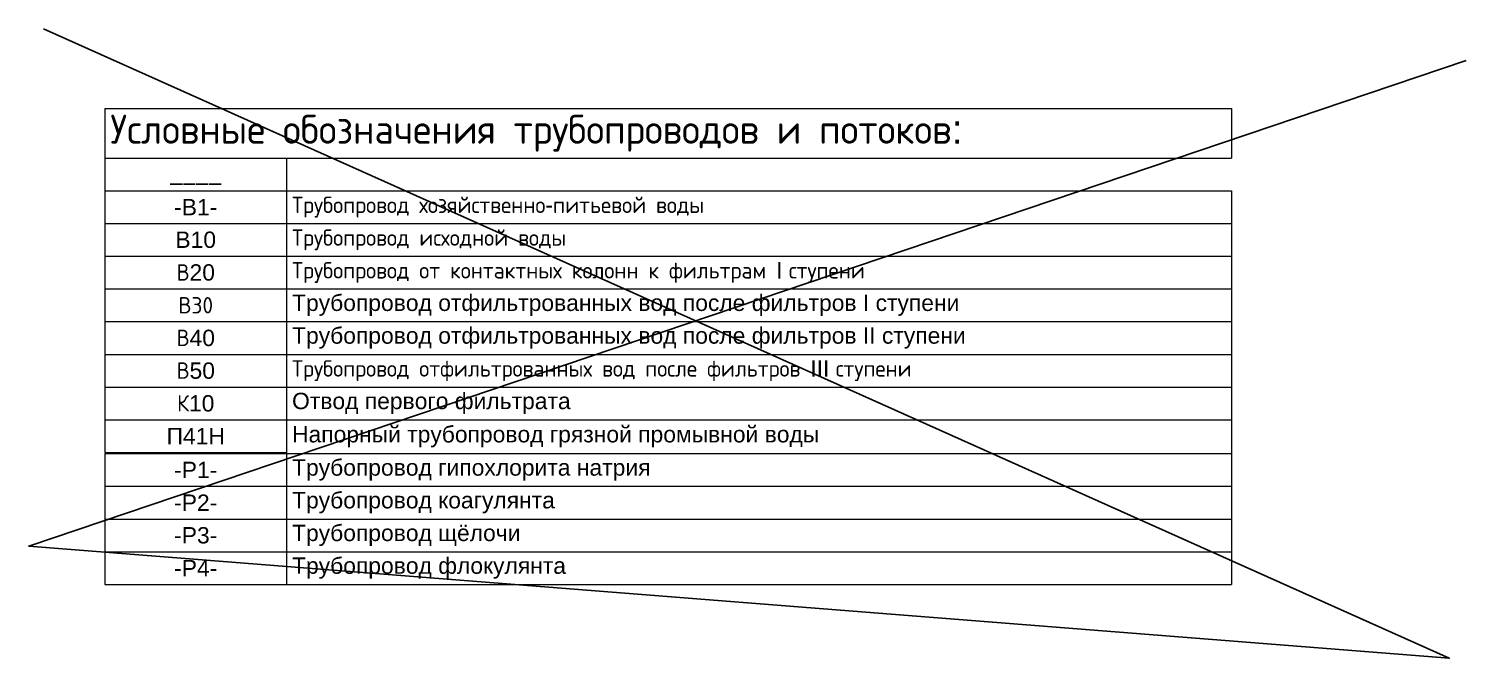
# Model space of a CAD drawing. Header units: millimetres. Extents: x 113402 to 208521, y -93000 to -12455.
# Drawn here: x 196656 to 208521, y -79741 to -74546 of the extents above; entities that cross this region are included whole.
import ezdxf

# ---------------------------------------------------------------- set-up
doc = ezdxf.new("R2010")
doc.units = ezdxf.units.MM
doc.layers.get('Defpoints').update_dxf_attribs({"color": 1, "lineweight": 50})
for name, color, linetype, lineweight in [('_Надписи', 7, 'Continuous', 40), ('В10', 66, 'Continuous', 40), ('В40', 142, 'Continuous', 40), ('В50', 180, 'Continuous', 40), ('В60Н', 140, 'Continuous', 40), ('К20Н', 33, 'Continuous', 40), ('Р1', 202, 'Continuous', 40), ('Р4', 210, 'Continuous', 40)]:
    doc.layers.add(name, color=color, linetype=linetype, lineweight=lineweight)
for name, color, linetype, lineweight, true_color in [('В1', 5, 'Continuous', 40, 0x0000ff), ('К10', 7, 'Continuous', 40, 0xffbe00), ('Р2', 7, 'Continuous', 40, 0x991b1e), ('Р3', 7, 'Continuous', 40, 0xd19cc7)]:
    doc.layers.add(name, color=color, linetype=linetype, lineweight=lineweight, true_color=true_color)
doc.styles.get("Standard").update_dxf_attribs({"font": 'arial.ttf'})

# ---------------------------------------------------------------- blocks, each defined once
blk = doc.blocks.new('*T30')
at = {"layer": 'Defpoints', "color": 8, "linetype": 'ByBlock', "lineweight": 0, "transparency": 16777216}
for p, q in [((0, 0), (9300, 0)), ((0, 0), (0, -410)), ((9300, 0), (9300, -410)), ((0, -410), (9300, -410))]:
    blk.add_line(p, q, dxfattribs=at)
at = {"layer": '_Надписи', "color": 0, "transparency": 16777216, "insert": (45, -205), "char_height": 240, "width": 9210, "attachment_point": 4}
blk.add_mtext('{\\fGOST Common|b0|i0|c204|p34;Условные обозначения трубопроводов и потоков}:', dxfattribs=at)
blk = doc.blocks.new('*T31')
at = {"layer": 'Р1', "color": 7, "linetype": 'ByBlock', "lineweight": 15, "transparency": 16777216}
for p, q in [((0, 0), (1500, 0)), ((0, 0), (0, -270)), ((1500, 0), (1500, -270)), ((0, -270), (1500, -270))]:
    blk.add_line(p, q, dxfattribs=at)
at = {"layer": 'Р1', "color": 0, "transparency": 16777216, "insert": (750, -135), "char_height": 135, "width": 1410, "attachment_point": 5}
blk.add_mtext('-Р1-', dxfattribs=at)
blk = doc.blocks.new('*T32')
at = {"layer": 'Р2', "color": 7, "linetype": 'ByBlock', "lineweight": 15, "transparency": 16777216}
for p, q in [((0, 0), (1500, 0)), ((0, 0), (0, -270)), ((1500, 0), (1500, -270)), ((0, -270), (1500, -270))]:
    blk.add_line(p, q, dxfattribs=at)
at = {"layer": 'Р2', "color": 0, "transparency": 16777216, "insert": (750, -135), "char_height": 135, "width": 1410, "attachment_point": 5}
blk.add_mtext('-Р2-', dxfattribs=at)
blk = doc.blocks.new('*T33')
at = {"layer": 'Р3', "color": 7, "linetype": 'ByBlock', "lineweight": 15, "transparency": 16777216}
for p, q in [((0, 0), (1500, 0)), ((0, 0), (0, -270)), ((1500, 0), (1500, -270)), ((0, -270), (1500, -270))]:
    blk.add_line(p, q, dxfattribs=at)
at = {"layer": 'Р3', "color": 0, "transparency": 16777216, "insert": (750, -135), "char_height": 135, "width": 1410, "attachment_point": 5}
blk.add_mtext('-Р3-', dxfattribs=at)
blk = doc.blocks.new('*T34')
at = {"layer": 'Р4', "color": 7, "linetype": 'ByBlock', "lineweight": 15, "transparency": 16777216}
for p, q in [((0, 0), (1500, 0)), ((0, 0), (0, -270)), ((1500, 0), (1500, -270)), ((0, -270), (1500, -270))]:
    blk.add_line(p, q, dxfattribs=at)
at = {"layer": 'Р4', "color": 0, "transparency": 16777216, "insert": (750, -135), "char_height": 135, "width": 1410, "attachment_point": 5}
blk.add_mtext('-Р4-', dxfattribs=at)
blk = doc.blocks.new('*T35')
at = {"layer": '_Надписи', "color": 7, "linetype": 'ByBlock', "lineweight": 15, "transparency": 16777216}
for p, q in [((0, 0), (7800, 0)), ((0, 0), (0, -270)), ((7800, 0), (7800, -270)), ((0, -270), (7800, -270))]:
    blk.add_line(p, q, dxfattribs=at)
at = {"layer": '_Надписи', "color": 0, "transparency": 16777216, "insert": (45, -135), "char_height": 135, "width": 7710, "attachment_point": 4}
blk.add_mtext('Трубопровод гипохлорита натрия', dxfattribs=at)
blk = doc.blocks.new('*T36')
at = {"layer": '_Надписи', "color": 7, "linetype": 'ByBlock', "lineweight": 15, "transparency": 16777216}
for p, q in [((0, 0), (7800, 0)), ((0, 0), (0, -270)), ((7800, 0), (7800, -270)), ((0, -270), (7800, -270))]:
    blk.add_line(p, q, dxfattribs=at)
at = {"layer": '_Надписи', "color": 0, "transparency": 16777216, "insert": (45, -135), "char_height": 135, "width": 7710, "attachment_point": 4}
blk.add_mtext('Трубопровод коагулянта', dxfattribs=at)
blk = doc.blocks.new('*T37')
at = {"layer": '_Надписи', "color": 7, "linetype": 'ByBlock', "lineweight": 15, "transparency": 16777216}
for p, q in [((0, 0), (7800, 0)), ((0, 0), (0, -270)), ((7800, 0), (7800, -270)), ((0, -270), (7800, -270))]:
    blk.add_line(p, q, dxfattribs=at)
at = {"layer": '_Надписи', "color": 0, "transparency": 16777216, "insert": (45, -135), "char_height": 135, "width": 7710, "attachment_point": 4}
blk.add_mtext('Трубопровод щёлочи', dxfattribs=at)
blk = doc.blocks.new('*T38')
at = {"layer": '_Надписи', "color": 7, "linetype": 'ByBlock', "lineweight": 15, "transparency": 16777216}
for p, q in [((0, 0), (7800, 0)), ((0, 0), (0, -270)), ((7800, 0), (7800, -270)), ((0, -270), (7800, -270))]:
    blk.add_line(p, q, dxfattribs=at)
at = {"layer": '_Надписи', "color": 0, "transparency": 16777216, "insert": (45, -135), "char_height": 135, "width": 7710, "attachment_point": 4}
blk.add_mtext('Трубопровод флокулянта', dxfattribs=at)
blk = doc.blocks.new('*T39')
at = {"layer": '_Надписи', "color": 7, "linetype": 'ByBlock', "lineweight": 15, "transparency": 16777216}
for p, q in [((0, 0), (1500, 0)), ((0, 0), (0, -270)), ((1500, 0), (1500, -270)), ((0, -270), (1500, -270))]:
    blk.add_line(p, q, dxfattribs=at)
at = {"layer": '_Надписи', "color": 0, "transparency": 16777216, "insert": (750, -135), "char_height": 135, "width": 1410, "attachment_point": 5}
blk.add_mtext('____', dxfattribs=at)
blk = doc.blocks.new('*T40')
at = {"layer": 'В1', "color": 7, "linetype": 'ByBlock', "lineweight": 15, "transparency": 16777216}
for p, q in [((0, 0), (1500, 0)), ((0, 0), (0, -270)), ((1500, 0), (1500, -270)), ((0, -270), (1500, -270))]:
    blk.add_line(p, q, dxfattribs=at)
at = {"layer": 'В1', "color": 0, "transparency": 16777216, "insert": (750, -135), "char_height": 135, "width": 1410, "attachment_point": 5}
blk.add_mtext('-В1-', dxfattribs=at)
blk = doc.blocks.new('*T41')
at = {"layer": '_Надписи', "color": 7, "linetype": 'ByBlock', "lineweight": 15, "transparency": 16777216}
for p, q in [((0, 0), (7800, 0)), ((0, 0), (0, -270)), ((7800, 0), (7800, -270)), ((0, -270), (7800, -270))]:
    blk.add_line(p, q, dxfattribs=at)
at = {"layer": '_Надписи', "color": 0, "transparency": 16777216, "insert": (45, -135), "char_height": 135, "width": 7710, "attachment_point": 4}
blk.add_mtext('{\\fGOST Common|b0|i0|c204|p34;Трубопровод хозяйственно}-{\\fGOST Common|b0|i0|c204|p34;питьевой воды}', dxfattribs=at)
blk = doc.blocks.new('*T42')
at = {"layer": 'В10', "color": 7, "linetype": 'ByBlock', "lineweight": 15, "transparency": 16777216}
for p, q in [((0, 0), (1500, 0)), ((0, 0), (0, -270)), ((1500, 0), (1500, -270)), ((0, -270), (1500, -270))]:
    blk.add_line(p, q, dxfattribs=at)
at = {"layer": 'В10', "color": 0, "transparency": 16777216, "insert": (750, -135), "char_height": 135, "width": 1410, "attachment_point": 5}
blk.add_mtext('В10', dxfattribs=at)
blk = doc.blocks.new('*T43')
at = {"layer": '_Надписи', "color": 7, "linetype": 'ByBlock', "lineweight": 15, "transparency": 16777216}
for p, q in [((0, 0), (7800, 0)), ((0, 0), (0, -270)), ((7800, 0), (7800, -270)), ((0, -270), (7800, -270))]:
    blk.add_line(p, q, dxfattribs=at)
at = {"layer": '_Надписи', "color": 0, "transparency": 16777216, "insert": (45, -135), "char_height": 135, "width": 7710, "attachment_point": 4}
blk.add_mtext('{\\fGOST Common|b0|i0|c204|p34;Трубопровод исходной воды}', dxfattribs=at)
blk = doc.blocks.new('*T44')
at = {"layer": 'В40', "color": 7, "linetype": 'ByBlock', "lineweight": 15, "transparency": 16777216}
for p, q in [((0, 0), (1500, 0)), ((0, 0), (0, -270)), ((1500, 0), (1500, -270)), ((0, -270), (1500, -270))]:
    blk.add_line(p, q, dxfattribs=at)
at = {"layer": 'В40', "color": 0, "transparency": 16777216, "insert": (750, -135), "char_height": 135, "width": 1410, "attachment_point": 5}
blk.add_mtext('{\\fGOST Common|b0|i0|c204|p34;В}20', dxfattribs=at)
blk = doc.blocks.new('*T45')
at = {"layer": '_Надписи', "color": 7, "linetype": 'ByBlock', "lineweight": 15, "transparency": 16777216}
for p, q in [((0, 0), (7800, 0)), ((0, 0), (0, -270)), ((7800, 0), (7800, -270)), ((0, -270), (7800, -270))]:
    blk.add_line(p, q, dxfattribs=at)
at = {"layer": '_Надписи', "color": 0, "transparency": 16777216, "insert": (45, -135), "char_height": 135, "width": 7710, "attachment_point": 4}
blk.add_mtext('{\\fGOST Common|b0|i0|c204|p34;Трубопровод от контактных колонн к фильтрам }I {\\fGOST Common|b0|i0|c204|p34;ступени}', dxfattribs=at)
blk = doc.blocks.new('*T46')
at = {"layer": 'В50', "color": 7, "linetype": 'ByBlock', "lineweight": 15, "transparency": 16777216}
for p, q in [((0, 0), (1500, 0)), ((0, 0), (0, -270)), ((1500, 0), (1500, -270)), ((0, -270), (1500, -270))]:
    blk.add_line(p, q, dxfattribs=at)
at = {"layer": 'В50', "color": 0, "transparency": 16777216, "insert": (750, -135), "char_height": 135, "width": 1410, "attachment_point": 5}
blk.add_mtext('{\\fGOST Common|b0|i0|c204|p34;\\C256;В\\fGOST Common|b0|i0|c0|p34;30}', dxfattribs=at)
blk = doc.blocks.new('*T47')
at = {"layer": '_Надписи', "color": 7, "linetype": 'ByBlock', "lineweight": 15, "transparency": 16777216}
for p, q in [((0, 0), (7800, 0)), ((0, 0), (0, -270)), ((7800, 0), (7800, -270)), ((0, -270), (7800, -270))]:
    blk.add_line(p, q, dxfattribs=at)
at = {"layer": '_Надписи', "color": 0, "transparency": 16777216, "insert": (45, -135), "char_height": 135, "width": 7710, "attachment_point": 4}
blk.add_mtext('Трубопровод отфильтрованных вод после фильтров I ступени', dxfattribs=at)
blk = doc.blocks.new('*T48')
at = {"layer": 'В60Н', "color": 7, "linetype": 'ByBlock', "lineweight": 15, "transparency": 16777216}
for p, q in [((0, 0), (1500, 0)), ((0, 0), (0, -270)), ((1500, 0), (1500, -270)), ((0, -270), (1500, -270))]:
    blk.add_line(p, q, dxfattribs=at)
at = {"layer": 'В60Н', "color": 0, "transparency": 16777216, "insert": (750, -135), "char_height": 135, "width": 1410, "attachment_point": 5}
blk.add_mtext('{\\fGOST Common|b0|i0|c204|p34;В}40', dxfattribs=at)
blk = doc.blocks.new('*T49')
at = {"layer": '_Надписи', "color": 7, "linetype": 'ByBlock', "lineweight": 15, "transparency": 16777216}
for p, q in [((0, 0), (7800, 0)), ((0, 0), (0, -270)), ((7800, 0), (7800, -270)), ((0, -270), (7800, -270))]:
    blk.add_line(p, q, dxfattribs=at)
at = {"layer": '_Надписи', "color": 0, "transparency": 16777216, "insert": (45, -135), "char_height": 135, "width": 7710, "attachment_point": 4}
blk.add_mtext('Трубопровод отфильтрованных вод после фильтров II ступени', dxfattribs=at)
blk = doc.blocks.new('*T50')
at = {"layer": 'К10', "color": 7, "linetype": 'ByBlock', "lineweight": 15, "transparency": 16777216}
for p, q in [((0, 0), (1500, 0)), ((0, 0), (0, -270)), ((1500, 0), (1500, -270)), ((0, -270), (1500, -270))]:
    blk.add_line(p, q, dxfattribs=at)
at = {"layer": 'К10', "color": 0, "transparency": 16777216, "insert": (750, -135), "char_height": 135, "width": 1410, "attachment_point": 5}
blk.add_mtext('{\\fGOST Common|b0|i0|c204|p34;К}10', dxfattribs=at)
blk = doc.blocks.new('*T51')
at = {"layer": '_Надписи', "color": 7, "linetype": 'ByBlock', "lineweight": 15, "transparency": 16777216}
for p, q in [((0, 0), (7800, 0)), ((0, 0), (0, -270)), ((7800, 0), (7800, -270)), ((0, -270), (7800, -270))]:
    blk.add_line(p, q, dxfattribs=at)
at = {"layer": '_Надписи', "color": 0, "transparency": 16777216, "insert": (45, -135), "char_height": 135, "width": 7710, "attachment_point": 4}
blk.add_mtext('Отвод первого фильтрата', dxfattribs=at)
blk = doc.blocks.new('*T52')
at = {"layer": 'К20Н', "color": 7, "linetype": 'ByBlock', "lineweight": 15, "transparency": 16777216}
for p, q in [((0, 0), (1500, 0)), ((0, 0), (0, -270)), ((1500, 0), (1500, -270)), ((0, -270), (1500, -270))]:
    blk.add_line(p, q, dxfattribs=at)
at = {"layer": 'К20Н', "color": 0, "transparency": 16777216, "insert": (750, -135), "char_height": 135, "width": 1410, "attachment_point": 5}
blk.add_mtext('П41Н', dxfattribs=at)
blk = doc.blocks.new('*T53')
at = {"layer": '_Надписи', "color": 7, "linetype": 'ByBlock', "lineweight": 15, "transparency": 16777216}
for p, q in [((0, 0), (7800, 0)), ((0, 0), (0, -279)), ((7800, 0), (7800, -279)), ((0, -279), (7800, -279))]:
    blk.add_line(p, q, dxfattribs=at)
at = {"layer": '_Надписи', "color": 0, "transparency": 16777216, "insert": (45, -139.5), "char_height": 135, "width": 7710, "attachment_point": 4}
blk.add_mtext('Напорный трубопровод грязной промывной воды', dxfattribs=at)
blk = doc.blocks.new('*T54')
at = {"layer": 'В60Н', "color": 7, "linetype": 'ByBlock', "lineweight": 15, "transparency": 16777216}
for p, q in [((0, 0), (1500, 0)), ((0, 0), (0, -270)), ((1500, 0), (1500, -270)), ((0, -270), (1500, -270))]:
    blk.add_line(p, q, dxfattribs=at)
at = {"layer": 'В60Н', "color": 0, "transparency": 16777216, "insert": (750, -135), "char_height": 135, "width": 1410, "attachment_point": 5}
blk.add_mtext('{\\fGOST Common|b0|i0|c204|p34;В}50', dxfattribs=at)
blk = doc.blocks.new('*T55')
at = {"layer": '_Надписи', "color": 7, "linetype": 'ByBlock', "lineweight": 15, "transparency": 16777216}
for p, q in [((0, 0), (7800, 0)), ((0, 0), (0, -270)), ((7800, 0), (7800, -270)), ((0, -270), (7800, -270))]:
    blk.add_line(p, q, dxfattribs=at)
at = {"layer": '_Надписи', "color": 0, "transparency": 16777216, "insert": (45, -135), "char_height": 135, "width": 7710, "attachment_point": 4}
blk.add_mtext('{\\fGOST Common|b0|i0|c204|p34;Трубопровод отфильтрованных вод после фильтров }III {\\fGOST Common|b0|i0|c204|p34;ступени}', dxfattribs=at)

msp = doc.modelspace()

# ---------------------------------------------------------------- linework, layer by layer
at = {"color": 1}
msp.add_lwpolyline([(196777, -74546), (208380, -79741), (196656, -78815), (208521, -74808)], dxfattribs=at)

# ---------------------------------------------------------------- block references
for name, p in [('*T30', (197284, -75203)), ('*T39', (197284, -75613)), ('*T40', (197284, -75883)), ('*T41', (198784, -75883)), ('*T42', (197284, -76153)), ('*T43', (198784, -76153)), ('*T44', (197284, -76423)), ('*T45', (198784, -76423)), ('*T46', (197284, -76693)), ('*T47', (198784, -76693)), ('*T48', (197284, -76963)), ('*T49', (198784, -76963)), ('*T54', (197284, -77233)), ('*T55', (198784, -77233)), ('*T50', (197284, -77503)), ('*T51', (198784, -77503)), ('*T52', (197284, -77773)), ('*T53', (198784, -77773)), ('*T31', (197284, -78052)), ('*T35', (198784, -78052)), ('*T32', (197284, -78322)), ('*T36', (198784, -78322)), ('*T33', (197284, -78592)), ('*T37', (198784, -78592)), ('*T34', (197284, -78862)), ('*T38', (198784, -78862))]:
    msp.add_blockref(name, p)

doc.saveas('drawing.dxf')
